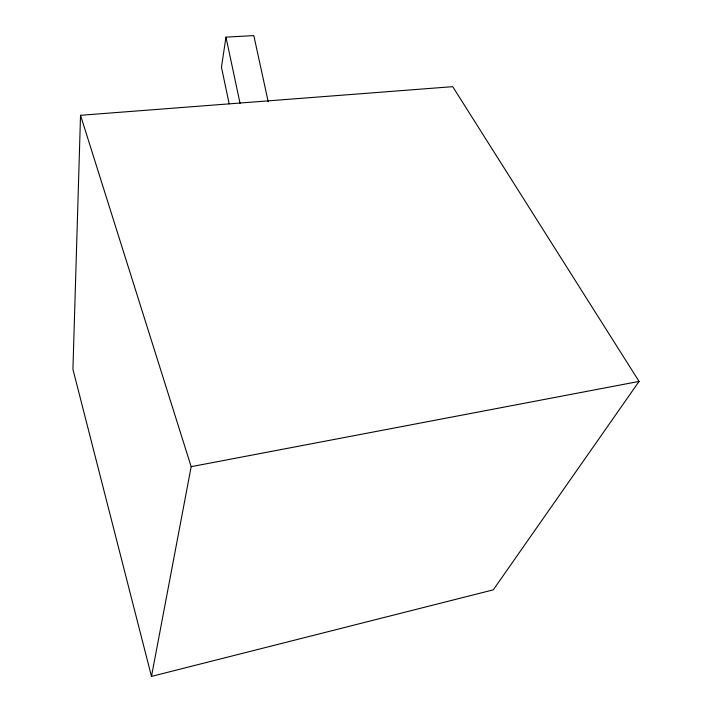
<?xml version="1.0" encoding="UTF-8"?>
<svg xmlns="http://www.w3.org/2000/svg" width="712" height="712" viewBox="0 0 712 712"><rect width="100%" height="100%" fill="white"/><g stroke="black" fill="none" stroke-linecap="round" stroke-linejoin="round"><path stroke-width="1.07" d="M80.536 115.3L72.927 369.305L151.487 676.4L493.283 589.839L639.073 381.418L452.716 86.668L80.536 115.3L191.172 466.672L151.487 676.4M268.21 101.718L253.819 35.6L225.971 37.149L221.459 67.222L229.184 103.881M191.172 466.672L639.073 381.418M225.971 37.149L240.042 103.302"/></g></svg>
